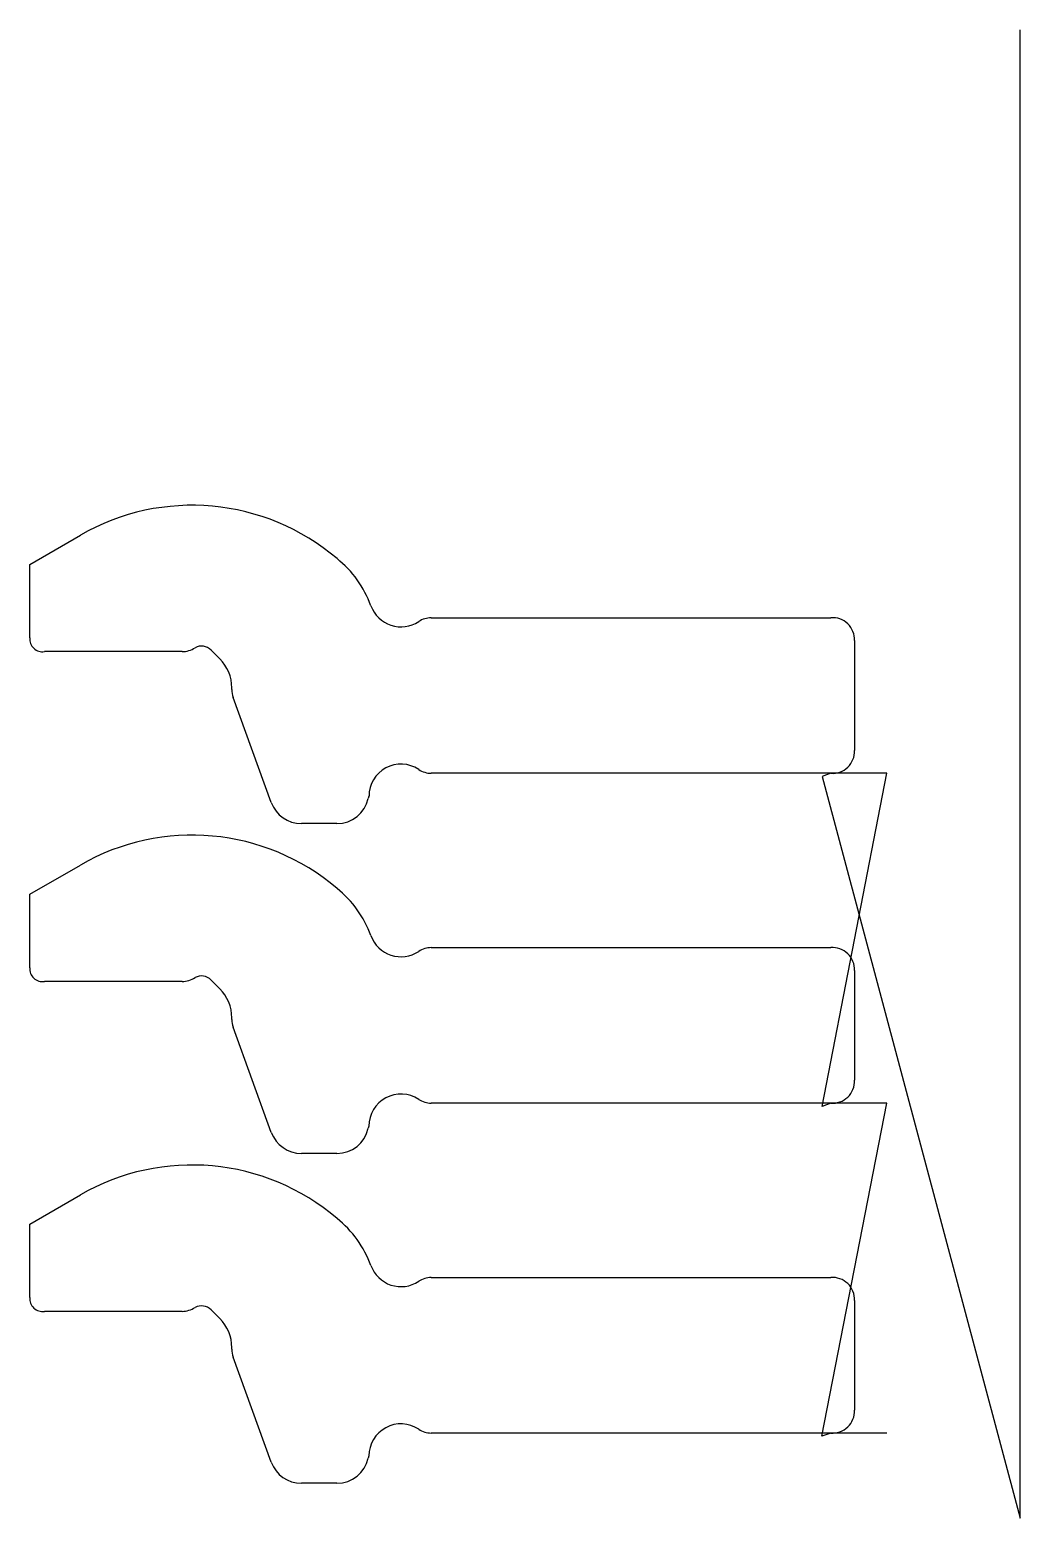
# Model space of a CAD drawing. Header units: metres. Extents: x 19 to 561, y 1186 to 2000.
import ezdxf

# ---------------------------------------------------------------- set-up
doc = ezdxf.new("R2010")
doc.units = ezdxf.units.M

msp = doc.modelspace()

# ---------------------------------------------------------------- linework, layer by layer
at = {"layer": 'TOOL_0'}
for p, q in [((560.711, 1999.003), (560.711, 2000.003)), ((560.711, 1186.473), (560.711, 1999.003)), ((19.053, 1707.777), (46.724, 1723.753)), ((19.053, 1667.622), (19.053, 1707.777)), ((238.637, 1678.622), (457.054, 1678.622)), ((102.375, 1660.122), (27.053, 1660.122)), ((122.963, 1656.177), (118.214, 1660.926)), ((470.054, 1666.122), (470.054, 1606.122)), ((129.553, 1639.378), (129.553, 1640.267)), ((151.119, 1577.661), (130.301, 1635.12)), ((457.052, 1593.621), (238.635, 1593.621)), ((452.292, 1411.589), (487.689, 1593.621)), ((457.054, 1593.622), (452.295, 1591.874)), ((452.295, 1591.874), (560.711, 1186.473)), ((487.689, 1593.621), (457.052, 1593.621)), ((204.552, 1581.074), (204.164, 1579.861)), ((187.052, 1566.122), (167.572, 1566.122)), ((19.05, 1527.492), (46.721, 1543.468)), ((19.05, 1487.337), (19.05, 1527.492)), ((238.634, 1498.337), (457.051, 1498.337)), ((122.96, 1475.892), (118.211, 1480.641)), ((470.051, 1485.837), (470.051, 1425.837)), ((102.372, 1479.837), (27.05, 1479.837)), ((129.55, 1459.093), (129.55, 1459.982)), ((151.116, 1397.376), (130.298, 1454.835)), ((457.049, 1413.336), (238.632, 1413.336)), ((452.289, 1231.303), (487.686, 1413.336)), ((457.051, 1413.337), (452.292, 1411.589)), ((487.686, 1413.336), (457.049, 1413.336)), ((204.549, 1400.789), (204.161, 1399.576)), ((187.049, 1385.837), (167.569, 1385.837)), ((19.047, 1347.206), (46.718, 1363.182)), ((19.047, 1307.051), (19.047, 1347.206)), ((238.631, 1318.051), (457.048, 1318.051)), ((470.048, 1305.551), (470.048, 1245.551)), ((102.369, 1299.551), (27.047, 1299.551)), ((122.957, 1295.606), (118.208, 1300.355)), ((129.547, 1278.807), (129.547, 1279.696)), ((151.113, 1217.09), (130.295, 1274.549)), ((457.046, 1233.05), (238.629, 1233.05)), ((457.048, 1233.051), (452.289, 1231.303)), ((487.683, 1233.05), (457.046, 1233.05)), ((204.546, 1220.503), (204.158, 1219.29)), ((187.046, 1205.551), (167.566, 1205.551))]:
    msp.add_line(p, q, dxfattribs=at)
for centre, radius, start, end in [((107.812, 1617.914), 122.203, 49.569678, 119.99262), ((150.406, 1665.019), 58.754, 20.060006, 51.397151), ((222.053, 1691.122), 17.5, 199.87737, 303.559307), ((238.698, 1665.921), 12.702, 90.275176, 123.285966), ((458.066, 1666.665), 12, 357.406543, 94.837791), ((26.029, 1667.047), 7, 175.288021, 278.411376), ((102.255, 1673.191), 13.069, 270.526077, 303.240183), ((112.911, 1655.623), 7.5, 45, 117.750712), ((106.936, 1640.218), 22.617, 0.124132, 44.878193), ((142.573, 1639.469), 13.02, 180.400448, 199.51351), ((458.066, 1605.579), 12, 265.162209, 2.593457), ((222.052, 1581.121), 17.499, 56.443421, 180.15388), ((238.696, 1606.323), 12.702, 236.716509, 269.724845), ((187.008, 1583.703), 17.581, 270.143394, 347.377165), ((167.572, 1583.622), 17.5, 199.915692, 270), ((107.809, 1437.629), 122.203, 49.569678, 119.99262), ((150.403, 1484.734), 58.754, 20.060006, 51.397151), ((222.05, 1510.837), 17.5, 199.87737, 303.559307), ((238.695, 1485.636), 12.702, 90.275176, 123.285966), ((458.063, 1486.38), 12, 357.406543, 94.837791), ((26.026, 1486.762), 7, 175.288021, 278.411376), ((102.252, 1492.906), 13.069, 270.526077, 303.240183), ((112.908, 1475.338), 7.5, 45, 117.750712), ((106.933, 1459.933), 22.617, 0.124132, 44.878193), ((142.57, 1459.184), 13.02, 180.400448, 199.51351), ((458.063, 1425.294), 12, 265.162209, 2.593457), ((222.049, 1400.836), 17.499, 56.443421, 180.15388), ((238.693, 1426.038), 12.702, 236.716509, 269.724845), ((187.005, 1403.418), 17.581, 270.143394, 347.377165), ((167.569, 1403.337), 17.5, 199.915692, 270), ((107.806, 1257.343), 122.203, 49.569678, 119.99262), ((150.4, 1304.448), 58.754, 20.060006, 51.397151), ((222.047, 1330.551), 17.5, 199.87737, 303.559307), ((238.692, 1305.35), 12.702, 90.275176, 123.285966), ((458.06, 1306.094), 12, 357.406543, 94.837791), ((26.023, 1306.476), 7, 175.288021, 278.411376), ((102.249, 1312.62), 13.069, 270.526077, 303.240183), ((112.905, 1295.052), 7.5, 45, 117.750712), ((106.93, 1279.647), 22.617, 0.124132, 44.878193), ((142.567, 1278.898), 13.02, 180.400448, 199.51351), ((458.06, 1245.008), 12, 265.162209, 2.593457), ((222.046, 1220.55), 17.499, 56.443421, 180.15388), ((238.69, 1245.752), 12.702, 236.716509, 269.724845), ((167.566, 1223.051), 17.5, 199.915692, 270), ((187.002, 1223.132), 17.581, 270.143394, 347.377165)]:
    msp.add_arc(centre, radius, start, end, dxfattribs=at)

doc.saveas('drawing.dxf')
